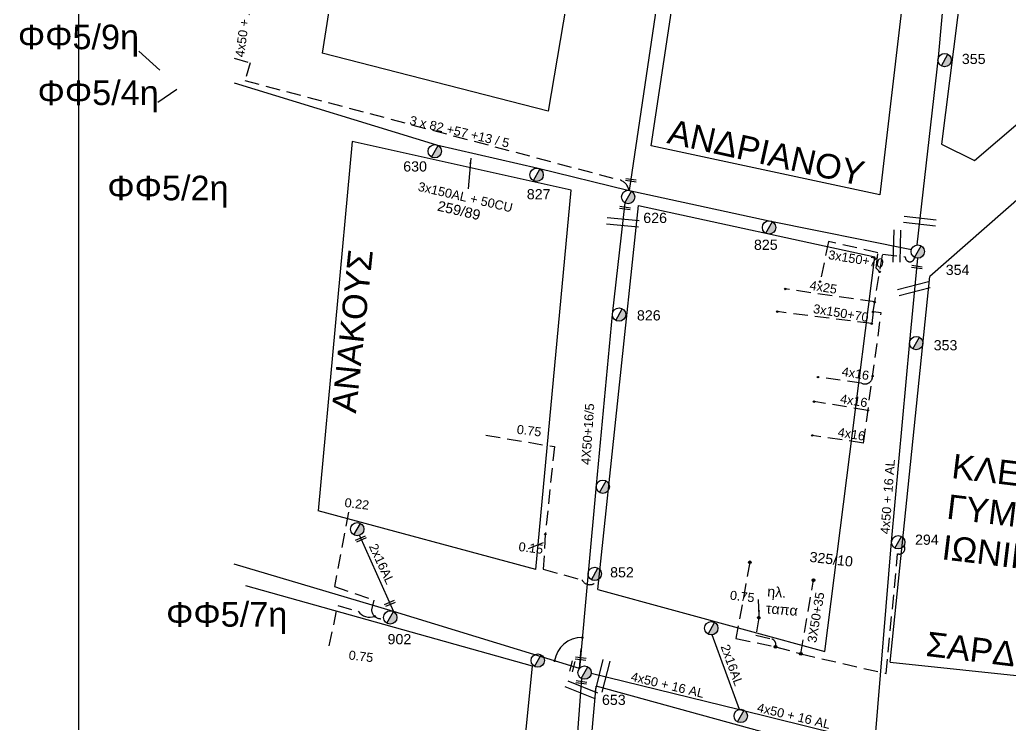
# Model space of a CAD drawing. Header units: millimetres. Extents: x 1421 to 7547, y 822 to 1873.
# Drawn here: x 5463.7 to 5638.8, y 1601 to 1725.4 of the extents above; entities that cross this region are included whole.
import ezdxf

# ---------------------------------------------------------------- set-up
doc = ezdxf.new("R2010")
doc.units = ezdxf.units.MM
doc.linetypes.add('DASHED', pattern=[19.05, 12.7, -6.35])
doc.layers.get('0').update_dxf_attribs({"lineweight": 30})
for name, color, linetype, lineweight in [('2x16', 7, 'Continuous', 30), ('3x50+35+13_5', 7, 'Continuous', 30), ('3x82+57+13_5', 7, 'Continuous', 30), ('4x50+16_5', 7, 'Continuous', 30), ('PINAKIDA', 7, 'DASHED', 30), ('TEXT_ΔΙΑΦΟΡΑ', 7, 'Continuous', 30), ('TEXT_ΚΑΛΩΔΙΩΝ', 7, 'Continuous', 30), ('Άγνωστο εναέριο καλώδιο', 7, 'Continuous', 30), ('Άγνωστο Υπόγειο Καλώδιο', 7, 'DASHED', 30), ('Γυμνά εναέρια ΧΤ και ΦΟΠ (3Φ)   4x50+16AL', 7, 'Continuous', 30), ('Επιγραφές - Σχήματα', 7, 'Continuous', 30), ('Καλωδια Χ.Τ. 3x50+35', 7, 'Continuous', 30), ('Καλώδια ΧΤ   3x150+70AL', 7, 'DASHED', 30), ('Καλώδια ΧΤ   3x150AL+50CU', 7, 'DASHED', 30), ('Μηχανική τομή', 7, 'Continuous', 30), ('Στύλος ΦΜ', 7, 'Continuous', 30), ('Στύλος ΦΜ @ 1', 7, 'Continuous', 30), ('Συνδέσεις', 7, 'Continuous', 30), ('Τομή', 7, 'Continuous', 30), ('Υπόβαθρο ΔΕΗ', 7, 'Continuous', 30), ('Υπόγεια Καλώδια Δικτύου ΧΤ   .075', 7, 'DASHED', 30), ('Υπόγεια Καλώδια Δικτύου ΧΤ   .15', 7, 'DASHED', 30), ('Υπόγεια Καλώδια Δικτύου ΧΤ  .0225', 7, 'DASHED', 30), ('Υπόγεια Καλώδια Δικτύου ΧΤ  4x16AL', 7, 'DASHED', 30), ('Υπόγεια Καλώδια Δικτύου ΧΤ  4X25', 7, 'DASHED', 30)]:
    doc.layers.add(name, color=color, linetype=linetype, lineweight=lineweight)
doc.styles.add('arial', font='arial.ttf')
doc.styles.get("Standard").update_dxf_attribs({"font": 'arial.ttf'})
doc.linetypes.add('SYN_LINE', pattern='A,0.5,-0.0001,["/\\/\\/\\/",Standard,S=0.1,R=0,X=0,Y=-0.05],-0.25', length=0.7501)
doc.dimstyles.new('ISO-25', dxfattribs={"dimtxt": 2.5, "dimasz": 2.5, "dimexe": 1.25, "dimexo": 0.625, "dimtad": 1, "dimtxsty": 'Standard', "dimcen": 2.5, "dimadec": 0, "dimazin": 0, "dimtfac": 1, "dimtmove": 0, "dimatfit": 3, "dimfxl": 0, "dimarcsym": 0})

# ---------------------------------------------------------------- blocks, each defined once
blk = doc.blocks.new('ΥΠΑΡΧΩΝ ΤΣΙΜΕΝΤΕΝΙΟΣ ΣΤΥΛΟΣ')
at = {"layer": 'Στύλος ΦΜ'}
blk.add_hatch(color=7, dxfattribs=at).paths.add_polyline_path([(-1.29, -2.28, 0.574793), (2.62, 0, 0.268822), (1.3, 2.27)])
at = {"layer": 'Στύλος ΦΜ', "color": 7}
blk.add_line((-1.29, -2.28), (1.3, 2.27), dxfattribs=at)
blk.add_circle((0, 0), 2.62, dxfattribs=at)
at = {"layer": 'Στύλος ΦΜ', "flags": 4}
for tag, p in [('ΑΡΙΘΜΟΣ', (-4.68, 8.05)), ('ΤΥΠΟΣ', (-4.91, 3.03))]:
    blk.add_attdef(tag, p, '', height=4, dxfattribs=at)
blk = doc.blocks.new('ΜΗΧΑΝΙΚΗ ΤΟΜΗ')
at = {"layer": 'Μηχανική τομή', "lineweight": -3, "ltscale": 40}
for p, q in [((-3.78, 1.15), (3.8, 1.15)), ((3.8, -0.4), (-3.78, -0.4))]:
    blk.add_line(p, q, dxfattribs=at)
blk = doc.blocks.new('ΤΟΜΗ')
at = {"layer": 'Τομή', "lineweight": -3, "ltscale": 40}
for p, q in [((-11.37, 1.1), (11.37, 1.1)), ((11.37, -3.57), (-11.37, -3.57))]:
    blk.add_line(p, q, dxfattribs=at)
blk = doc.blocks.new('_ΣΥΝΔΕΣΗ')
at = {"layer": 'Συνδέσεις', "linetype": 'SYN_LINE', "ltscale": 40}
blk.add_hatch(color=256, dxfattribs=at).paths.add_polyline_path([(0.5, -0.01, 1), (-0.5, -0.01, 1)])
at = {"layer": 'Συνδέσεις'}
blk.add_circle((0, -0.01), 0.5, dxfattribs=at)

msp = doc.modelspace()

# ---------------------------------------------------------------- linework, layer by layer
at = {"color": 10, "lineweight": -3, "ltscale": 0.2}
msp.add_arc((5525.6, 1622.44), 2.53, 215.943, 289.6339, dxfattribs=at)
at = {"layer": '2x16', "color": 10, "lineweight": -3, "ltscale": 0.2}
msp.add_lwpolyline([(5523.74, 1634.34), (5529.79, 1620.89)], dxfattribs=at)
at = {"layer": '2x16', "color": 27, "lineweight": -3, "ltscale": 0.2}
msp.add_lwpolyline([(5590.93, 1603.62), (5586.12, 1616.8)], dxfattribs=at)
at = {"layer": '3x50+35+13_5', "color": 5, "lineweight": -3, "ltscale": 0.2}
msp.add_lwpolyline([(5562.99, 1609.08), (5561.11, 1583.67), (5558.62, 1555.78), (5556.42, 1533.03)], dxfattribs=at)
at = {"layer": '3x82+57+13_5', "color": 6, "linetype": 'DASHED', "lineweight": -3, "ltscale": 0.2}
msp.add_lwpolyline([(5501.59, 1718.67), (5504.41, 1717.87), (5503.52, 1714.72, 0.108284), (5503.52, 1714.72), (5569.79, 1697.16, -0.263479), (5571.45, 1695.31)], format="xyb", dxfattribs=at)
at = {"layer": '4x50+16_5', "color": 6, "lineweight": -3, "ltscale": 0.2}
msp.add_lwpolyline([(5582.61, 1789.88), (5580.7, 1762.2), (5576.3, 1727.83), (5571.45, 1695.31)], dxfattribs=at)
at = {"layer": '4x50+16_5', "color": 10, "lineweight": -3, "ltscale": 0.2}
for points in [[(5570.69, 1693.12), (5568.47, 1673.41), (5565.64, 1643.21), (5564.18, 1627.73), (5562.64, 1610.83), (5562.96, 1614.39)], [(5562.64, 1610.83), (5529.79, 1620.89), (5501.59, 1629.28)]]:
    msp.add_lwpolyline(points, dxfattribs=at)
at = {"layer": 'PINAKIDA', "linetype": 'Continuous', "lineweight": -3, "ltscale": 0.2}
msp.add_lwpolyline([(5474.15, 1851.64), (7546.99, 1855.83), (7546.99, 826.44), (5474.15, 822.25)], close=True, dxfattribs=at)
at = {"layer": 'Άγνωστο εναέριο καλώδιο', "color": 62, "lineweight": -3, "ltscale": 0.2}
msp.add_lwpolyline([(5622.38, 1685.67), (5626.15, 1718.8), (5628.39, 1743.72)], dxfattribs=at)
at = {"layer": 'Άγνωστο Υπόγειο Καλώδιο', "color": 27, "lineweight": -3, "ltscale": 0.2}
for points in [[(5614.57, 1673.85), (5616.25, 1684.03), (5620.27, 1683.58, 1.014162), (5621.9, 1683.47, -128.282968)], [(5594.35, 1619.82), (5593.84, 1616.72), (5596.69, 1616.05, -0.424094), (5597.33, 1614.68)]]:
    msp.add_lwpolyline(points, format="xyb", dxfattribs=at)
msp.add_lwpolyline([(5612.88, 1650.67), (5616.02, 1673.7), (5614.57, 1673.85)], dxfattribs=at)
at = {"layer": 'Γυμνά εναέρια ΧΤ και ΦΟΠ (3Φ)   4x50+16AL', "color": 27, "lineweight": -3, "ltscale": 0.2}
for points in [[(5614.95, 1598.23), (5617.84, 1633.21), (5621.05, 1668.53), (5622.47, 1683.32)], [(5564.75, 1610.03), (5590.93, 1603.62), (5614.55, 1597.79)]]:
    msp.add_lwpolyline(points, dxfattribs=at)
at = {"layer": 'Καλωδια Χ.Τ. 3x50+35', "color": 27, "linetype": 'DASHED', "lineweight": -3, "ltscale": 0.2}
msp.add_lwpolyline([(5601.79, 1613.43), (5604.04, 1626.45)], dxfattribs=at)
at = {"layer": 'Καλώδια ΧΤ   3x150+70AL', "color": 27, "lineweight": -3, "ltscale": 0.2}
for points in [[(5615.74, 1680.91), (5615.12, 1681.58), (5615.42, 1684.29), (5606.71, 1686.26), (5605.2, 1679.19)], [(5614.57, 1673.85), (5614.35, 1671.77), (5597.63, 1673.89)]]:
    msp.add_lwpolyline(points, dxfattribs=at)
at = {"layer": 'Καλώδια ΧΤ   3x150AL+50CU', "color": 151, "linetype": 'Continuous', "lineweight": -3, "ltscale": 0.2}
for points in [[(5501.59, 1714.32), (5537.36, 1703.37), (5555.33, 1699.21)], [(5555.33, 1699.21), (5571.23, 1695.32), (5596.23, 1689.93), (5621.37, 1684.88)]]:
    msp.add_lwpolyline(points, dxfattribs=at)
at = {"layer": 'Υπόβαθρο ΔΕΗ', "lineweight": -3, "ltscale": 0.2}
msp.add_line((5488.09, 1710.91), (5491.48, 1713.2), dxfattribs=at)
for points in [[(5575.35, 1703.2), (5582.89, 1753.3), (5586.88, 1811.81)], [(5529.45, 1797.63), (5517.18, 1719.52)], [(5566.29, 1789.24), (5560.85, 1731.18), (5557.13, 1709.29)], [(5625.63, 1778.44), (5615.78, 1694.51)], [(5626.67, 1703.47), (5632.52, 1700.58), (5670.35, 1733), (5635.23, 1771.14), (5626.67, 1703.47)], [(5484.72, 1719.93), (5488.47, 1716.54)], [(5670.23, 1720.09), (5624.58, 1680.07)], [(5557.13, 1709.29), (5517.18, 1719.52)], [(5522.48, 1703.94), (5516.46, 1638.7)], [(5561.22, 1695.37), (5522.48, 1703.94)], [(5615.78, 1694.51), (5575.35, 1703.2)], [(5554.97, 1628.35), (5561.22, 1695.37)], [(5565.88, 1624.79), (5573.11, 1692.65)], [(5573.11, 1692.65), (5614.91, 1683.58)], [(5606.07, 1613.86), (5614.91, 1683.58)], [(5617.61, 1611.96), (5624.58, 1680.07)], [(5554.97, 1628.35), (5516.46, 1638.7)], [(5554.33, 1611.28), (5503.69, 1625.43)], [(5565.88, 1624.79), (5606.07, 1613.86)], [(5546.75, 1535.41), (5554.33, 1611.28)], [(5617.61, 1611.96), (5657.28, 1607.76)], [(5558.89, 1532.87), (5565.6, 1607.75)], [(5605.24, 1596.85), (5565.6, 1607.75)]]:
    msp.add_lwpolyline(points, dxfattribs=at)
at = {"layer": 'Υπόβαθρο ΔΕΗ', "lineweight": -3}
msp.add_arc((5563.05, 1611.44), 4.86, 88.9997, 171.3091, dxfattribs=at)
at = {"layer": 'Υπόγεια Καλώδια Δικτύου ΧΤ   .075', "color": 10, "lineweight": -3, "ltscale": 0.2}
for points in [[(5546.12, 1652.05), (5558.22, 1650.04), (5556.62, 1634.56)], [(5518.43, 1614.83), (5519.92, 1621.98), (5523.56, 1620.96)]]:
    msp.add_lwpolyline(points, dxfattribs=at)
at = {"layer": 'Υπόγεια Καλώδια Δικτύου ΧΤ   .075', "color": 27, "lineweight": -3, "ltscale": 0.2}
msp.add_lwpolyline([(5592.78, 1629.6), (5590.33, 1616.15), (5597.33, 1614.68)], dxfattribs=at)
at = {"layer": 'Υπόγεια Καλώδια Δικτύου ΧΤ   .15', "color": 10, "lineweight": -3, "ltscale": 0.2}
msp.add_lwpolyline([(5556.62, 1634.56), (5556.25, 1628.37), (5563.11, 1626.49, 0.611827), (5565.85, 1626.49)], format="xyb", dxfattribs=at)
at = {"layer": 'Υπόγεια Καλώδια Δικτύου ΧΤ   .15', "color": 27, "lineweight": -3, "ltscale": 0.2}
msp.add_lwpolyline([(5597.33, 1614.68), (5601.79, 1613.43), (5616.9, 1609.94), (5618.91, 1631.11, 0.692722), (5620.06, 1632.58)], format="xyb", dxfattribs=at)
at = {"layer": 'Υπόγεια Καλώδια Δικτύου ΧΤ  .0225', "color": 10, "lineweight": -3, "ltscale": 0.2}
msp.add_lwpolyline([(5521.82, 1638.48), (5519.32, 1625.31), (5526.32, 1622.94), (5525.9, 1621.22)], dxfattribs=at)
msp.add_arc((5527.55, 1621.3), 1.66, 182.8635, 286.8411, dxfattribs=at)
at = {"layer": 'Υπόγεια Καλώδια Δικτύου ΧΤ  4x16AL', "color": 27, "lineweight": -3, "ltscale": 0.2}
msp.add_lwpolyline([(5614.49, 1662.49, -0.548676), (5612.55, 1661.23), (5604.84, 1662.31)], format="xyb", dxfattribs=at)
for points in [[(5613.66, 1656.43), (5604.11, 1657.99)], [(5612.88, 1650.67), (5603.81, 1652.02)]]:
    msp.add_lwpolyline(points, dxfattribs=at)
at = {"layer": 'Υπόγεια Καλώδια Δικτύου ΧΤ  4X25', "color": 27, "lineweight": -3, "ltscale": 0.2}
msp.add_lwpolyline([(5614.86, 1675.59), (5599.04, 1677.89)], dxfattribs=at)

# ---------------------------------------------------------------- block references
at = {"layer": 'Μηχανική τομή', "lineweight": -3, "xscale": 0.2499999999999189, "yscale": 0.2499999999999189, "zscale": 0.2499999999999189}
for p, rotation in [((5571.76, 1697.19), 172.3163056354099), ((5570.73, 1692.27), 172.3163056354099), ((5622.33, 1681.85), 172.3163056354099), ((5523.98, 1633.81), 203.4656424513725), ((5529.1, 1622.42), 203.4656424513725), ((5562.9, 1612.67), 172.3163056354099), ((5561.31, 1611.24), 255.7712108093459), ((5563, 1608.48), 172.3163056354099)]:
    msp.add_blockref('ΜΗΧΑΝΙΚΗ ΤΟΜΗ', p, dxfattribs=dict(at, rotation=rotation))
at = {"layer": 'Στύλος ΦΜ @ 1', "lineweight": -3, "ltscale": 40}
ref = msp.add_blockref('ΥΠΑΡΧΩΝ ΤΣΙΜΕΝΤΕΝΙΟΣ ΣΤΥΛΟΣ', (5627.23, 1718.33), dxfattribs=dict(at, xscale=0.4499999999998181, yscale=0.4499999999998181, zscale=0.4499999999998181))
ref.add_attrib('ΤΥΠΟΣ', '355', (5630.27, 1717.63), dxfattribs={"layer": 'Στύλος ΦΜ', "height": 1.8, "flags": 4})
ref = msp.add_blockref('ΥΠΑΡΧΩΝ ΤΣΙΜΕΝΤΕΝΙΟΣ ΣΤΥΛΟΣ', (5537.07, 1702.23), dxfattribs=dict(at, xscale=0.4499999999998181, yscale=0.4499999999998181, zscale=0.4499999999998181))
ref.add_attrib('ΤΥΠΟΣ', '630', (5531.5, 1698.64), dxfattribs={"layer": 'Στύλος ΦΜ', "height": 1.8, "flags": 4})
ref = msp.add_blockref('ΥΠΑΡΧΩΝ ΤΣΙΜΕΝΤΕΝΙΟΣ ΣΤΥΛΟΣ', (5555.09, 1698.06), dxfattribs=dict(at, xscale=0.4499999999998181, yscale=0.4499999999998181, zscale=0.4499999999998181))
ref.add_attrib('ΤΥΠΟΣ', '827', (5553.35, 1693.73), dxfattribs={"layer": 'Στύλος ΦΜ', "height": 1.8, "flags": 4})
ref = msp.add_blockref('ΥΠΑΡΧΩΝ ΤΣΙΜΕΝΤΕΝΙΟΣ ΣΤΥΛΟΣ', (5571.27, 1694.14), dxfattribs=dict(at, xscale=0.4499999999998181, yscale=0.4499999999998181, zscale=0.4499999999998181))
ref.add_attrib('ΤΥΠΟΣ', '626', (5573.94, 1689.55), dxfattribs={"layer": 'Στύλος ΦΜ', "height": 1.8, "flags": 4})
ref = msp.add_blockref('ΥΠΑΡΧΩΝ ΤΣΙΜΕΝΤΕΝΙΟΣ ΣΤΥΛΟΣ', (5596.18, 1688.76), dxfattribs=dict(at, xscale=0.4499999999998181, yscale=0.4499999999998181, zscale=0.4499999999998181))
ref.add_attrib('ΤΥΠΟΣ', '825', (5593.51, 1684.8), dxfattribs={"layer": 'Στύλος ΦΜ', "height": 1.8, "flags": 4})
ref = msp.add_blockref('ΥΠΑΡΧΩΝ ΤΣΙΜΕΝΤΕΝΙΟΣ ΣΤΥΛΟΣ', (5622.48, 1684.5), dxfattribs=dict(at, xscale=0.4499999999998181, yscale=0.4499999999998181, zscale=0.4499999999998181))
ref.add_attrib('ΤΥΠΟΣ', '354', (5627.42, 1680.37), dxfattribs={"layer": 'Στύλος ΦΜ', "height": 1.8, "flags": 4})
ref = msp.add_blockref('ΥΠΑΡΧΩΝ ΤΣΙΜΕΝΤΕΝΙΟΣ ΣΤΥΛΟΣ', (5569.65, 1673.37), dxfattribs=dict(at, xscale=0.4499999999998181, yscale=0.4499999999998181, zscale=0.4499999999998181))
ref.add_attrib('ΤΥΠΟΣ', '826', (5572.82, 1672.33), dxfattribs={"layer": 'Στύλος ΦΜ', "height": 1.8, "flags": 4})
ref = msp.add_blockref('ΥΠΑΡΧΩΝ ΤΣΙΜΕΝΤΕΝΙΟΣ ΣΤΥΛΟΣ', (5622.21, 1668.33), dxfattribs=dict(at, xscale=0.4499999999998181, yscale=0.4499999999998181, zscale=0.4499999999998181))
ref.add_attrib('ΤΥΠΟΣ', '353', (5625.29, 1667.05), dxfattribs={"layer": 'Στύλος ΦΜ', "height": 1.8, "flags": 4})
at = {"layer": 'Στύλος ΦΜ @ 1', "lineweight": -3, "ltscale": 40, "xscale": 0.4499999999998181, "yscale": 0.4499999999998181, "zscale": 0.4499999999998181}
for p in [(5566.79, 1642.96), (5523.37, 1635.46), (5585.97, 1617.96), (5555.28, 1612.24), (5591.17, 1602.46)]:
    msp.add_blockref('ΥΠΑΡΧΩΝ ΤΣΙΜΕΝΤΕΝΙΟΣ ΣΤΥΛΟΣ', p, dxfattribs=at)
at = {"layer": 'Στύλος ΦΜ @ 1', "lineweight": -3, "ltscale": 40}
ref = msp.add_blockref('ΥΠΑΡΧΩΝ ΤΣΙΜΕΝΤΕΝΙΟΣ ΣΤΥΛΟΣ', (5619.02, 1633.14), dxfattribs=dict(at, xscale=0.4499999999998181, yscale=0.4499999999998181, zscale=0.4499999999998181))
ref.add_attrib('ΤΥΠΟΣ', '294', (5621.99, 1632.7), dxfattribs={"layer": 'Στύλος ΦΜ', "height": 1.8, "flags": 4})
ref = msp.add_blockref('ΥΠΑΡΧΩΝ ΤΣΙΜΕΝΤΕΝΙΟΣ ΣΤΥΛΟΣ', (5565.35, 1627.56), dxfattribs=dict(at, xscale=0.4499999999998181, yscale=0.4499999999998181, zscale=0.4499999999998181))
ref.add_attrib('ΤΥΠΟΣ', '852', (5568.08, 1626.94), dxfattribs={"layer": 'Στύλος ΦΜ', "height": 1.8, "flags": 4})
ref = msp.add_blockref('ΥΠΑΡΧΩΝ ΤΣΙΜΕΝΤΕΝΙΟΣ ΣΤΥΛΟΣ', (5529.2, 1619.87), dxfattribs=dict(at, xscale=0.4499999999998181, yscale=0.4499999999998181, zscale=0.4499999999998181))
ref.add_attrib('ΤΥΠΟΣ', '902', (5528.73, 1615.13), dxfattribs={"layer": 'Στύλος ΦΜ', "height": 1.8, "flags": 4})
ref = msp.add_blockref('ΥΠΑΡΧΩΝ ΤΣΙΜΕΝΤΕΝΙΟΣ ΣΤΥΛΟΣ', (5563.57, 1610.11), dxfattribs=dict(at, xscale=0.4499999999998181, yscale=0.4499999999998181, zscale=0.4499999999998181))
ref.add_attrib('ΤΥΠΟΣ', '653', (5566.64, 1604.41), dxfattribs={"layer": 'Στύλος ΦΜ', "height": 1.8, "flags": 4})
at = {"layer": 'Συνδέσεις', "lineweight": -3}
for p, xscale, yscale, zscale in [((5615.74, 1680.92), 0.25, 0.25, 0.25), ((5599.04, 1677.89), 0.25, 0.25, 0.25), ((5605.2, 1679.19), 0.25, 0.25, 0.25), ((5614.86, 1675.59), 0.25, 0.25, 0.25), ((5597.63, 1673.89), 0.25, 0.25, 0.25), ((5614.57, 1673.85), 0.25, 0.25, 0.25), ((5614.35, 1671.77), 0.25, 0.25, 0.25), ((5604.84, 1662.32), 0.25, 0.25, 0.25), ((5614.49, 1662.49), 0.25, 0.25, 0.25), ((5604.11, 1657.99), 0.25, 0.25, 0.25), ((5613.66, 1656.43), 0.25, 0.25, 0.25), ((5603.81, 1652.02), 0.25, 0.25, 0.25), ((5556.62, 1634.57), 0.25, 0.25, 0.25), ((5592.78, 1629.61), 0.4777242751394019, 0.4777242751394019, 0.4777242751394019), ((5604.04, 1626.46), 0.4777242751394019, 0.4777242751394019, 0.4777242751394019), ((5526.45, 1620.06), 0.25, 0.25, 0.25), ((5594.35, 1619.83), 0.4777242751394019, 0.4777242751394019, 0.4777242751394019), ((5563.14, 1616.3), 0.25, 0.25, 0.25), ((5597.33, 1614.68), 0.4777242751394019, 0.4777242751394019, 0.4777242751394019), ((5601.79, 1613.44), 0.4777242751394019, 0.4777242751394019, 0.4777242751394019), ((5558.25, 1612.18), 0.25, 0.25, 0.25)]:
    msp.add_blockref('_ΣΥΝΔΕΣΗ', p, dxfattribs=dict(at, xscale=xscale, yscale=yscale, zscale=zscale))
at = {"layer": 'Τομή', "lineweight": -3, "xscale": 0.2499999999998873, "yscale": 0.2499999999998873, "zscale": 0.2499999999998873}
for p, rotation in [((5570.28, 1689.34), 174.6770856303615), ((5622.82, 1689.56), 173.3897878554821), ((5618.48, 1685.47), 88.45819813457139), ((5621.87, 1677.64), 194.6504887799861), ((5566.45, 1609.61), 75.91874783039991), ((5562.89, 1606.79), 158.1435445117442)]:
    msp.add_blockref('ΤΟΜΗ', p, dxfattribs=dict(at, rotation=rotation))

# ---------------------------------------------------------------- texts
at = {"lineweight": -3, "ltscale": 40, "char_height": 4, "width": 51.2353, "attachment_point": 1, "style": 'arial'}
for s, insert in [('{\\H1.083x;ΦΦ5/9η}', (5463.36, 1724.58)), ('{\\H1.083x;ΦΦ5/4η}', (5466.84, 1714.72)), ('{\\H1.083x;ΦΦ5/2η}', (5479.18, 1697.89)), ('{\\H1.083x;ΦΦ5/7η}', (5489.57, 1622.57))]:
    msp.add_mtext(s, dxfattribs=dict(at, insert=insert))
at = {"lineweight": -3, "ltscale": 40, "char_height": 4, "width": 35.3422, "attachment_point": 1, "style": 'arial'}
for s, insert, rotation in [('{\\H1.083x;ANΔΡΙΑΝΟΥ}', (5578.92, 1707.93), 347.5359), ('{\\H1.083x;ΑΝΑΚΟΥΣ}', (5518.83, 1656.27), 84.0333), ('{\\H1.083x;ΚΛΕΙΣΤΟ ΓΥΜΝΑΣΤΗΡΙΟ ΙΩΝΙΚΟΥ}', (5628.82, 1648.8), 353.1035), ('{\\H1.083x;ΣΑΡΔΕΩΝ}', (5624.29, 1617.38), 353.1035)]:
    msp.add_mtext(s, dxfattribs=dict(at, insert=insert, rotation=rotation))
at = {"layer": 'TEXT_ΔΙΑΦΟΡΑ', "lineweight": -3}
note = msp.add_mtext_dynamic_manual_height_columns('325/10\\P', width=1.8, gutter_width=1.63, heights=[0.0453, 0], dxfattribs=dict(at, insert=(5600.06, 1631.89), char_height=1.8, attachment_point=1, rotation=353.3176))
at = {"layer": 'TEXT_ΔΙΑΦΟΡΑ', "color": 7, "lineweight": -3}
note = msp.add_mtext_dynamic_manual_height_columns('ηλ. ', width=1.8, gutter_width=1.64, heights=[0.0453, 0], dxfattribs=dict(at, insert=(5592.53, 1625.66), char_height=1.8, attachment_point=1, rotation=355.349))
for column, words in zip(note.columns.linked_columns, ['ταπα']):
    column.text = words
at = {"layer": 'TEXT_ΚΑΛΩΔΙΩΝ', "lineweight": -3, "ltscale": 0.2, "style": 'arial'}
for s, rotation, p in [('4x50 + 16 AL', 82.6183, (5503.37, 1718.75)), ('3 x 82 +57 +13 / 5', 346.7286, (5532.51, 1706.97)), ('3x150AL + 50CU', 346.9608, (5533.99, 1695.27)), ('4x50 + 16 AL', 85.724, (5617.45, 1634.53)), ('2x16AL', 294.7463, (5525.39, 1632.44)), ('2x16AL', 289.7501, (5587.6, 1614.74)), ('4x50 + 16 AL', 346.5768, (5571.63, 1608.7)), ('4x50 + 16 AL', 346.5768, (5593.94, 1603.23))]:
    msp.add_text(s, height=1.6, rotation=rotation, dxfattribs=at).set_placement(p)
at = {"layer": 'TEXT_ΚΑΛΩΔΙΩΝ', "lineweight": -3, "char_height": 1.6, "attachment_point": 1}
for s, gutter_width, insert, rotation in [('3x150+70', 1.63, (5606.81, 1684.77), 350.7175), ('4x25', 1.63, (5603.53, 1679.38), 350.7175), ('3x150+70', 1.63, (5604.14, 1675.24), 350.7175), ('4X50+16/5', 12.5, (5562.96, 1646.88), 86.1501), ('0.22', 1.63, (5521.24, 1640.98), 353.3176), ('3X50+35', 12.5, (5602.93, 1615.56), 80.514)]:
    msp.add_mtext_dynamic_manual_height_columns(s, width=1.8, gutter_width=gutter_width, heights=[0.0453], dxfattribs=dict(at, insert=insert, rotation=rotation))
at = {"layer": 'TEXT_ΚΑΛΩΔΙΩΝ', "lineweight": -3}
note = msp.add_mtext_dynamic_manual_height_columns('4x16\\P', width=1.8, gutter_width=1.63, heights=[0.0453, 0], dxfattribs=dict(at, insert=(5605.82, 1664.7), char_height=1.6, attachment_point=1, rotation=350.7175))
note = msp.add_mtext_dynamic_manual_height_columns('4x16\\P', width=1.8, gutter_width=1.63, heights=[0.0453, 0], dxfattribs=dict(at, insert=(5605.53, 1659.89), char_height=1.6, attachment_point=1, rotation=350.7175))
note = msp.add_mtext_dynamic_manual_height_columns('0.75\\P', width=1.8, gutter_width=1.63, heights=[0.0453, 0], dxfattribs=dict(at, insert=(5548.29, 1654.31), char_height=1.6, attachment_point=1, rotation=353.3176))
note = msp.add_mtext_dynamic_manual_height_columns('4x16\\P', width=1.8, gutter_width=1.63, heights=[0.0453, 0], dxfattribs=dict(at, insert=(5605.11, 1653.99), char_height=1.6, attachment_point=1, rotation=350.7175))
note = msp.add_mtext_dynamic_manual_height_columns('0.15\\P', width=1.8, gutter_width=1.63, heights=[0.0453, 0], dxfattribs=dict(at, insert=(5548.6, 1633.59), char_height=1.6, attachment_point=1, rotation=353.3176))
note = msp.add_mtext_dynamic_manual_height_columns('0.75\\P', width=1.8, gutter_width=1.63, heights=[0.0453, 0], dxfattribs=dict(at, insert=(5585.97, 1625.02), char_height=1.6, attachment_point=1, rotation=353.3176))
note = msp.add_mtext_dynamic_manual_height_columns('0.75\\P', width=1.8, gutter_width=1.63, heights=[0.0453, 0], dxfattribs=dict(at, insert=(5518.56, 1614.44), char_height=1.6, attachment_point=1, rotation=353.3176))
at = {"layer": 'Καλώδια ΧΤ   3x150+70AL', "lineweight": -3, "ltscale": 0.2, "style": 'arial'}
msp.add_text('259/89', height=1.8, rotation=346.9608, dxfattribs=at).set_placement((5537.41, 1691.76))

# ---------------------------------------------------------------- leaders
at = {"layer": 'Επιγραφές - Σχήματα', "lineweight": -3, "ltscale": 40}
for points in [[(5543.44, 1700.97), (5542.98, 1695.6)], [(5556.27, 1633.02), (5553.58, 1631.98)], [(5594.46, 1620.12), (5594.31, 1623.05)]]:
    msp.add_leader(points, dimstyle='ISO-25', override={"dimasz": 1, "dimtad": 0}, dxfattribs=at)

doc.saveas('drawing.dxf')
